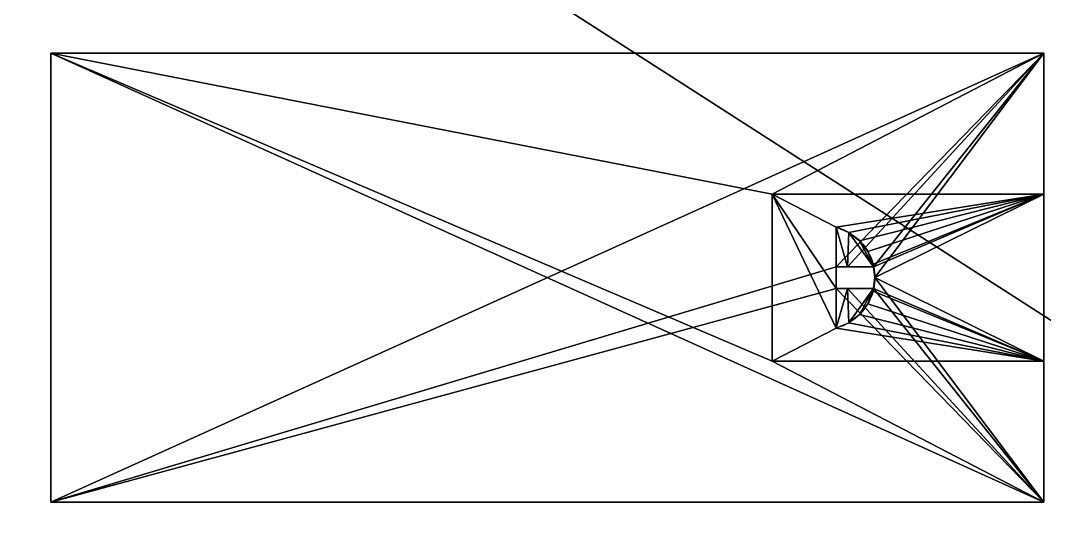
# Model space of a CAD drawing. Extents: x 12 to 260, y 24 to 184.
# Drawn here: x 82.08 to 131.07, y 96.71 to 121.37 of the extents above; entities that cross this region are included whole.
import ezdxf

# ---------------------------------------------------------------- set-up
doc = ezdxf.new("R2010")
doc.units = 0
doc.layers.get('0').update_dxf_attribs({"color": 13, "linetype": 'CONTINUOUS'})

# ---------------------------------------------------------------- blocks, each defined once
blk = doc.blocks.new('BUILD_BOX')
at = {"color": 254}
mesh = blk.add_polyface(dxfattribs=at)
corners = [(248.92, 0), (0, 160.02), (0, 0), (248.92, 160.02)]
mesh.append_faces([[corners[k] for k in face] for face in [(0, 1, 2), (1, 0, 3)]], dxfattribs={"vtx0": -1, "color": 254})
blk = doc.blocks.new('3D_PRINTER_BUILD_VOLUME')
blk.add_blockref('BUILD_BOX', (0, 0))
blk = doc.blocks.new('GROUP_6')
for p, q in [((47.5, 21.5), (0, 21.5)), ((0, 21.5), (0, 21.5, 1.1)), ((0, 21.5), (0, 0)), ((47.5, 21.5, 1.1), (0, 21.5, 1.1)), ((0, 21.5, 1.1), (0, 0, 1.1)), ((47.5, 0), (47.5, 21.5)), ((47.5, 14.75, 1.1), (47.5, 21.5, 1.1)), ((47.5, 21.5), (47.5, 21.5, 1.1)), ((34.5, 6.75, 1.1), (34.5, 14.75, 1.1)), ((34.5, 14.75, 1.1), (47.5, 14.75, 1.1)), ((34.5, 6.75, 0.5), (34.5, 14.75, 0.5)), ((34.5, 14.75, 0.5), (47.5, 14.75, 0.5)), ((34.5, 14.75, 0.5), (34.5, 14.75, 1.1)), ((47.5, 14.75, 0.5), (47.5, 14.75, 1.1)), ((47.5, 6.75, 0.5), (47.5, 14.75, 0.5)), ((37.565, 11.267, 0.5), (37.565, 13.165, 0.5)), ((37.565, 11.267, 0.7), (37.565, 13.165, 0.7)), ((37.565, 13.165, 0.5), (37.565, 13.165, 0.7)), ((38.168, 12.915, 0.5), (38.168, 12.915, 0.7)), ((38.686, 12.518, 0.5), (38.686, 12.518, 0.7)), ((39.083, 12, 0.5), (39.083, 12, 0.7)), ((39.333, 11.397, 0.5), (39.333, 11.397, 0.7)), ((37.565, 10.222), (37.565, 11.267)), ((38.101, 11.267), (37.565, 11.267)), ((37.565, 10.222, 0.5), (37.565, 11.267, 0.5)), ((37.565, 11.267, 0.5), (37.565, 11.267)), ((37.565, 11.267, 0.7), (37.565, 11.267, 0.5)), ((38.101, 11.267, 0.7), (37.565, 11.267, 0.7)), ((38.101, 11.267, 0.7), (38.101, 11.267)), ((38.101, 11.267), (39.35, 11.267)), ((38.101, 11.267, 0.7), (39.35, 11.267, 0.7)), ((39.35, 11.267, 0.7), (39.35, 11.267, 0.5)), ((39.35, 11.267, 0.5), (39.35, 11.267)), ((39.418, 10.75, 0.5), (39.418, 10.75)), ((37.565, 10.222, 0.7), (37.565, 10.222, 0.5)), ((37.565, 10.222, 0.7), (38.101, 10.222, 0.7)), ((37.565, 10.222), (38.101, 10.222)), ((37.565, 10.222, 0.5), (37.565, 10.222)), ((37.565, 8.335, 0.7), (37.565, 10.222, 0.7)), ((37.565, 8.335, 0.5), (37.565, 10.222, 0.5)), ((38.101, 10.222, 0.7), (39.349, 10.222, 0.7)), ((38.101, 10.222, 0.7), (38.101, 10.222)), ((38.101, 10.222), (39.349, 10.222)), ((39.333, 10.103, 0.5), (39.333, 10.103, 0.7)), ((39.349, 10.222, 0.5), (39.349, 10.222)), ((39.349, 10.222, 0.7), (39.349, 10.222, 0.5)), ((39.083, 9.5, 0.5), (39.083, 9.5, 0.7)), ((38.686, 8.982, 0.5), (38.686, 8.982, 0.7)), ((37.565, 8.335, 0.5), (37.565, 8.335, 0.7)), ((38.168, 8.585, 0.5), (38.168, 8.585, 0.7)), ((47.5, 6.75, 0.5), (34.5, 6.75, 0.5)), ((34.5, 6.75, 0.5), (34.5, 6.75, 1.1)), ((47.5, 6.75, 1.1), (34.5, 6.75, 1.1)), ((47.5, 6.75, 0.5), (47.5, 6.75, 1.1)), ((47.5, 0, 1.1), (47.5, 6.75, 1.1)), ((0, 0), (47.5, 0)), ((0, 0), (0, 0, 1.1)), ((0, 0, 1.1), (47.5, 0, 1.1)), ((47.5, 0), (47.5, 0, 1.1))]:
    blk.add_line(p, q)
at = {"extrusion": (0, 0, -1)}
for centre, start, end in [((-36.918, 10.75, -0.5), 105, 168.0027), ((-36.918, 10.75, -0.7), 105, 168.0027), ((-36.918, 10.75), 168.0027, 192.2598), ((-36.918, 10.75, -0.5), 168.0027, 192.2598), ((-36.918, 10.75, -0.5), 192.2598, 255), ((-36.918, 10.75, -0.7), 192.2598, 255)]:
    blk.add_arc(centre, 2.5, start, end, dxfattribs=at)
mesh = blk.add_polyface()
corners = [(0, 21.5, 1.1), (47.5, 21.5), (0, 21.5), (47.5, 21.5, 1.1)]
mesh.append_faces([[corners[k] for k in face] for face in [(0, 1, 2), (1, 0, 3)]], dxfattribs={"vtx0": -1})
mesh = blk.add_polyface()
corners = [(0, 21.5, 1.1), (0, 0), (0, 0, 1.1), (0, 21.5)]
mesh.append_faces([[corners[k] for k in face] for face in [(0, 1, 2), (1, 0, 3)]], dxfattribs={"vtx0": -1})
mesh = blk.add_polyface()
corners = [(47.5, 21.5), (0, 0), (0, 21.5), (37.565, 11.267), (38.101, 11.267), (39.35, 11.267), (39.418, 10.75), (47.5, 0), (37.565, 10.222), (38.101, 10.222), (39.349, 10.222)]
mesh.append_faces([[corners[k] for k in face] for face in [(0, 1, 2)]], dxfattribs={"vtx0": -1})
mesh.append_faces([[corners[k] for k in face] for face in [(3, 0, 4), (4, 0, 5), (5, 0, 6), (1, 8, 7), (8, 1, 3)]], dxfattribs={"vtx0": -1, "vtx1": -1})
mesh.append_faces([[corners[k] for k in face] for face in [(1, 0, 3)]], dxfattribs={"vtx0": -1, "vtx1": -1, "vtx2": -1})
mesh.append_faces([[corners[k] for k in face] for face in [(6, 0, 7), (7, 8, 9), (7, 9, 10), (7, 10, 6)]], dxfattribs={"vtx0": -1, "vtx2": -1})
mesh = blk.add_polyface()
corners = [(47.5, 0, 1.1), (0, 21.5, 1.1), (0, 0, 1.1), (34.5, 6.75, 1.1), (47.5, 6.75, 1.1), (34.5, 14.75, 1.1), (47.5, 21.5, 1.1), (47.5, 14.75, 1.1)]
mesh.append_faces([[corners[k] for k in face] for face in [(0, 1, 2), (3, 0, 4), (6, 5, 7)]], dxfattribs={"vtx0": -1})
mesh.append_faces([[corners[k] for k in face] for face in [(1, 5, 6), (5, 1, 3)]], dxfattribs={"vtx0": -1, "vtx1": -1})
mesh.append_faces([[corners[k] for k in face] for face in [(1, 0, 3)]], dxfattribs={"vtx0": -1, "vtx1": -1, "vtx2": -1})
mesh = blk.add_polyface()
corners = [(47.5, 0), (47.5, 6.75, 0.5), (47.5, 0, 1.1), (47.5, 21.5), (47.5, 14.75, 0.5), (47.5, 14.75, 1.1), (47.5, 21.5, 1.1), (47.5, 6.75, 1.1)]
mesh.append_faces([[corners[k] for k in face] for face in [(5, 3, 6)]], dxfattribs={"vtx0": -1})
mesh.append_faces([[corners[k] for k in face] for face in [(0, 1, 2), (1, 3, 4), (4, 3, 5)]], dxfattribs={"vtx0": -1, "vtx1": -1})
mesh.append_faces([[corners[k] for k in face] for face in [(1, 0, 3)]], dxfattribs={"vtx0": -1, "vtx2": -1})
mesh.append_faces([[corners[k] for k in face] for face in [(7, 2, 1)]], dxfattribs={"vtx1": -1})
mesh = blk.add_polyface()
corners = [(47.5, 14.75, 1.1), (34.5, 14.75, 0.5), (47.5, 14.75, 0.5), (34.5, 14.75, 1.1)]
mesh.append_faces([[corners[k] for k in face] for face in [(0, 1, 2), (1, 0, 3)]], dxfattribs={"vtx0": -1})
mesh = blk.add_polyface()
corners = [(34.5, 14.75, 0.5), (34.5, 6.75, 1.1), (34.5, 6.75, 0.5), (34.5, 14.75, 1.1)]
mesh.append_faces([[corners[k] for k in face] for face in [(0, 1, 2), (1, 0, 3)]], dxfattribs={"vtx0": -1})
mesh = blk.add_polyface()
corners = [(34.5, 6.75, 0.5), (37.565, 8.335, 0.5), (34.5, 14.75, 0.5), (47.5, 6.75, 0.5), (37.565, 10.222, 0.5), (38.168, 8.585, 0.5), (38.686, 8.982, 0.5), (39.083, 9.5, 0.5), (39.333, 10.103, 0.5), (39.349, 10.222, 0.5), (39.418, 10.75, 0.5), (37.565, 13.165, 0.5), (47.5, 14.75, 0.5), (37.565, 11.267, 0.5), (38.168, 12.915, 0.5), (38.686, 12.518, 0.5), (39.083, 12, 0.5), (39.333, 11.397, 0.5), (39.35, 11.267, 0.5)]
mesh.append_faces([[corners[k] for k in face] for face in [(11, 4, 13)]], dxfattribs={"vtx0": -1})
mesh.append_faces([[corners[k] for k in face] for face in [(0, 1, 2), (1, 3, 5), (5, 3, 6), (6, 3, 7), (7, 3, 8), (8, 3, 9), (9, 3, 10), (2, 11, 12), (12, 10, 3)]], dxfattribs={"vtx0": -1, "vtx1": -1})
mesh.append_faces([[corners[k] for k in face] for face in [(11, 2, 4)]], dxfattribs={"vtx0": -1, "vtx1": -1, "vtx2": -1})
mesh.append_faces([[corners[k] for k in face] for face in [(1, 0, 3), (2, 1, 4), (12, 11, 14), (12, 14, 15), (12, 15, 16), (12, 16, 17), (12, 17, 18), (12, 18, 10)]], dxfattribs={"vtx0": -1, "vtx2": -1})
mesh = blk.add_polyface()
corners = [(37.565, 13.165, 0.7), (38.168, 12.915, 0.5), (37.565, 13.165, 0.5), (38.168, 12.915, 0.7)]
mesh.append_faces([[corners[k] for k in face] for face in [(0, 1, 2), (1, 0, 3)]], dxfattribs={"vtx0": -1})
mesh = blk.add_polyface()
corners = [(37.565, 13.165, 0.7), (37.565, 11.267, 0.5), (37.565, 11.267, 0.7), (37.565, 13.165, 0.5)]
mesh.append_faces([[corners[k] for k in face] for face in [(0, 1, 2), (1, 0, 3)]], dxfattribs={"vtx0": -1})
mesh = blk.add_polyface()
corners = [(38.101, 11.267, 0.7), (37.565, 13.165, 0.7), (37.565, 11.267, 0.7), (38.168, 12.915, 0.7), (39.35, 11.267, 0.7), (38.686, 12.518, 0.7), (39.083, 12, 0.7), (39.333, 11.397, 0.7)]
mesh.append_faces([[corners[k] for k in face] for face in [(0, 1, 2), (6, 4, 7)]], dxfattribs={"vtx0": -1})
mesh.append_faces([[corners[k] for k in face] for face in [(1, 0, 3), (3, 4, 5), (5, 4, 6)]], dxfattribs={"vtx0": -1, "vtx1": -1})
mesh.append_faces([[corners[k] for k in face] for face in [(3, 0, 4)]], dxfattribs={"vtx0": -1, "vtx2": -1})
mesh = blk.add_polyface()
corners = [(38.168, 12.915, 0.7), (38.686, 12.518, 0.5), (38.168, 12.915, 0.5), (38.686, 12.518, 0.7)]
mesh.append_faces([[corners[k] for k in face] for face in [(0, 1, 2), (1, 0, 3)]], dxfattribs={"vtx0": -1})
mesh = blk.add_polyface()
corners = [(38.686, 12.518, 0.5), (39.083, 12, 0.7), (39.083, 12, 0.5), (38.686, 12.518, 0.7)]
mesh.append_faces([[corners[k] for k in face] for face in [(0, 1, 2), (1, 0, 3)]], dxfattribs={"vtx0": -1})
mesh = blk.add_polyface()
corners = [(39.083, 12, 0.5), (39.333, 11.397, 0.7), (39.333, 11.397, 0.5), (39.083, 12, 0.7)]
mesh.append_faces([[corners[k] for k in face] for face in [(0, 1, 2), (1, 0, 3)]], dxfattribs={"vtx0": -1})
mesh = blk.add_polyface()
corners = [(39.333, 11.397, 0.5), (39.35, 11.267, 0.7), (39.35, 11.267, 0.5), (39.333, 11.397, 0.7)]
mesh.append_faces([[corners[k] for k in face] for face in [(0, 1, 2), (1, 0, 3)]], dxfattribs={"vtx0": -1})
mesh = blk.add_polyface()
corners = [(38.101, 11.267, 0.7), (37.565, 11.267), (38.101, 11.267), (37.565, 11.267, 0.5), (37.565, 11.267, 0.7)]
mesh.append_faces([[corners[k] for k in face] for face in [(0, 1, 2), (3, 0, 4)]], dxfattribs={"vtx0": -1})
mesh.append_faces([[corners[k] for k in face] for face in [(1, 0, 3)]], dxfattribs={"vtx0": -1, "vtx1": -1})
mesh = blk.add_polyface()
corners = [(37.565, 11.267), (37.565, 10.222, 0.5), (37.565, 10.222), (37.565, 11.267, 0.5)]
mesh.append_faces([[corners[k] for k in face] for face in [(0, 1, 2), (1, 0, 3)]], dxfattribs={"vtx0": -1})
mesh = blk.add_polyface()
corners = [(39.35, 11.267, 0.5), (38.101, 11.267), (39.35, 11.267), (38.101, 11.267, 0.7), (39.35, 11.267, 0.7)]
mesh.append_faces([[corners[k] for k in face] for face in [(0, 1, 2), (3, 0, 4)]], dxfattribs={"vtx0": -1})
mesh.append_faces([[corners[k] for k in face] for face in [(1, 0, 3)]], dxfattribs={"vtx0": -1, "vtx1": -1})
mesh = blk.add_polyface()
corners = [(39.35, 11.267, 0.5), (39.418, 10.75), (39.418, 10.75, 0.5), (39.35, 11.267)]
mesh.append_faces([[corners[k] for k in face] for face in [(0, 1, 2), (1, 0, 3)]], dxfattribs={"vtx0": -1})
mesh = blk.add_polyface()
corners = [(39.418, 10.75, 0.5), (39.349, 10.222), (39.349, 10.222, 0.5), (39.418, 10.75)]
mesh.append_faces([[corners[k] for k in face] for face in [(0, 1, 2), (1, 0, 3)]], dxfattribs={"vtx0": -1})
mesh = blk.add_polyface()
corners = [(37.565, 10.222, 0.5), (38.101, 10.222), (37.565, 10.222), (38.101, 10.222, 0.7), (37.565, 10.222, 0.7)]
mesh.append_faces([[corners[k] for k in face] for face in [(0, 1, 2), (3, 0, 4)]], dxfattribs={"vtx0": -1})
mesh.append_faces([[corners[k] for k in face] for face in [(1, 0, 3)]], dxfattribs={"vtx0": -1, "vtx1": -1})
mesh = blk.add_polyface()
corners = [(37.565, 10.222, 0.7), (37.565, 8.335, 0.5), (37.565, 8.335, 0.7), (37.565, 10.222, 0.5)]
mesh.append_faces([[corners[k] for k in face] for face in [(0, 1, 2), (1, 0, 3)]], dxfattribs={"vtx0": -1})
mesh = blk.add_polyface()
corners = [(37.565, 8.335, 0.7), (38.101, 10.222, 0.7), (37.565, 10.222, 0.7), (38.168, 8.585, 0.7), (39.349, 10.222, 0.7), (38.686, 8.982, 0.7), (39.083, 9.5, 0.7), (39.333, 10.103, 0.7)]
mesh.append_faces([[corners[k] for k in face] for face in [(0, 1, 2), (4, 6, 7)]], dxfattribs={"vtx0": -1})
mesh.append_faces([[corners[k] for k in face] for face in [(1, 3, 4)]], dxfattribs={"vtx0": -1, "vtx1": -1})
mesh.append_faces([[corners[k] for k in face] for face in [(1, 0, 3), (4, 3, 5), (4, 5, 6)]], dxfattribs={"vtx0": -1, "vtx2": -1})
mesh = blk.add_polyface()
corners = [(38.101, 10.222, 0.7), (39.349, 10.222), (38.101, 10.222), (39.349, 10.222, 0.5), (39.349, 10.222, 0.7)]
mesh.append_faces([[corners[k] for k in face] for face in [(0, 1, 2), (3, 0, 4)]], dxfattribs={"vtx0": -1})
mesh.append_faces([[corners[k] for k in face] for face in [(1, 0, 3)]], dxfattribs={"vtx0": -1, "vtx1": -1})
mesh = blk.add_polyface()
corners = [(39.333, 10.103, 0.5), (39.083, 9.5, 0.7), (39.083, 9.5, 0.5), (39.333, 10.103, 0.7)]
mesh.append_faces([[corners[k] for k in face] for face in [(0, 1, 2), (1, 0, 3)]], dxfattribs={"vtx0": -1})
mesh = blk.add_polyface()
corners = [(39.349, 10.222, 0.5), (39.333, 10.103, 0.7), (39.333, 10.103, 0.5), (39.349, 10.222, 0.7)]
mesh.append_faces([[corners[k] for k in face] for face in [(0, 1, 2), (1, 0, 3)]], dxfattribs={"vtx0": -1})
mesh = blk.add_polyface()
corners = [(39.083, 9.5, 0.5), (38.686, 8.982, 0.7), (38.686, 8.982, 0.5), (39.083, 9.5, 0.7)]
mesh.append_faces([[corners[k] for k in face] for face in [(0, 1, 2), (1, 0, 3)]], dxfattribs={"vtx0": -1})
mesh = blk.add_polyface()
corners = [(38.686, 8.982, 0.7), (38.168, 8.585, 0.5), (38.686, 8.982, 0.5), (38.168, 8.585, 0.7)]
mesh.append_faces([[corners[k] for k in face] for face in [(0, 1, 2), (1, 0, 3)]], dxfattribs={"vtx0": -1})
mesh = blk.add_polyface()
corners = [(38.168, 8.585, 0.7), (37.565, 8.335, 0.5), (38.168, 8.585, 0.5), (37.565, 8.335, 0.7)]
mesh.append_faces([[corners[k] for k in face] for face in [(0, 1, 2), (1, 0, 3)]], dxfattribs={"vtx0": -1})
mesh = blk.add_polyface()
corners = [(34.5, 6.75, 1.1), (47.5, 6.75, 0.5), (34.5, 6.75, 0.5), (47.5, 6.75, 1.1)]
mesh.append_faces([[corners[k] for k in face] for face in [(0, 1, 2), (1, 0, 3)]], dxfattribs={"vtx0": -1})
mesh = blk.add_polyface()
corners = [(47.5, 0, 1.1), (0, 0), (47.5, 0), (0, 0, 1.1)]
mesh.append_faces([[corners[k] for k in face] for face in [(0, 1, 2), (1, 0, 3)]], dxfattribs={"vtx0": -1})

msp = doc.modelspace()

# ---------------------------------------------------------------- block references
for name, p in [('3D_PRINTER_BUILD_VOLUME', (11.576, 24.014)), ('GROUP_6', (83.539, 98.312, -0.5))]:
    msp.add_blockref(name, p)

doc.saveas('drawing.dxf')
